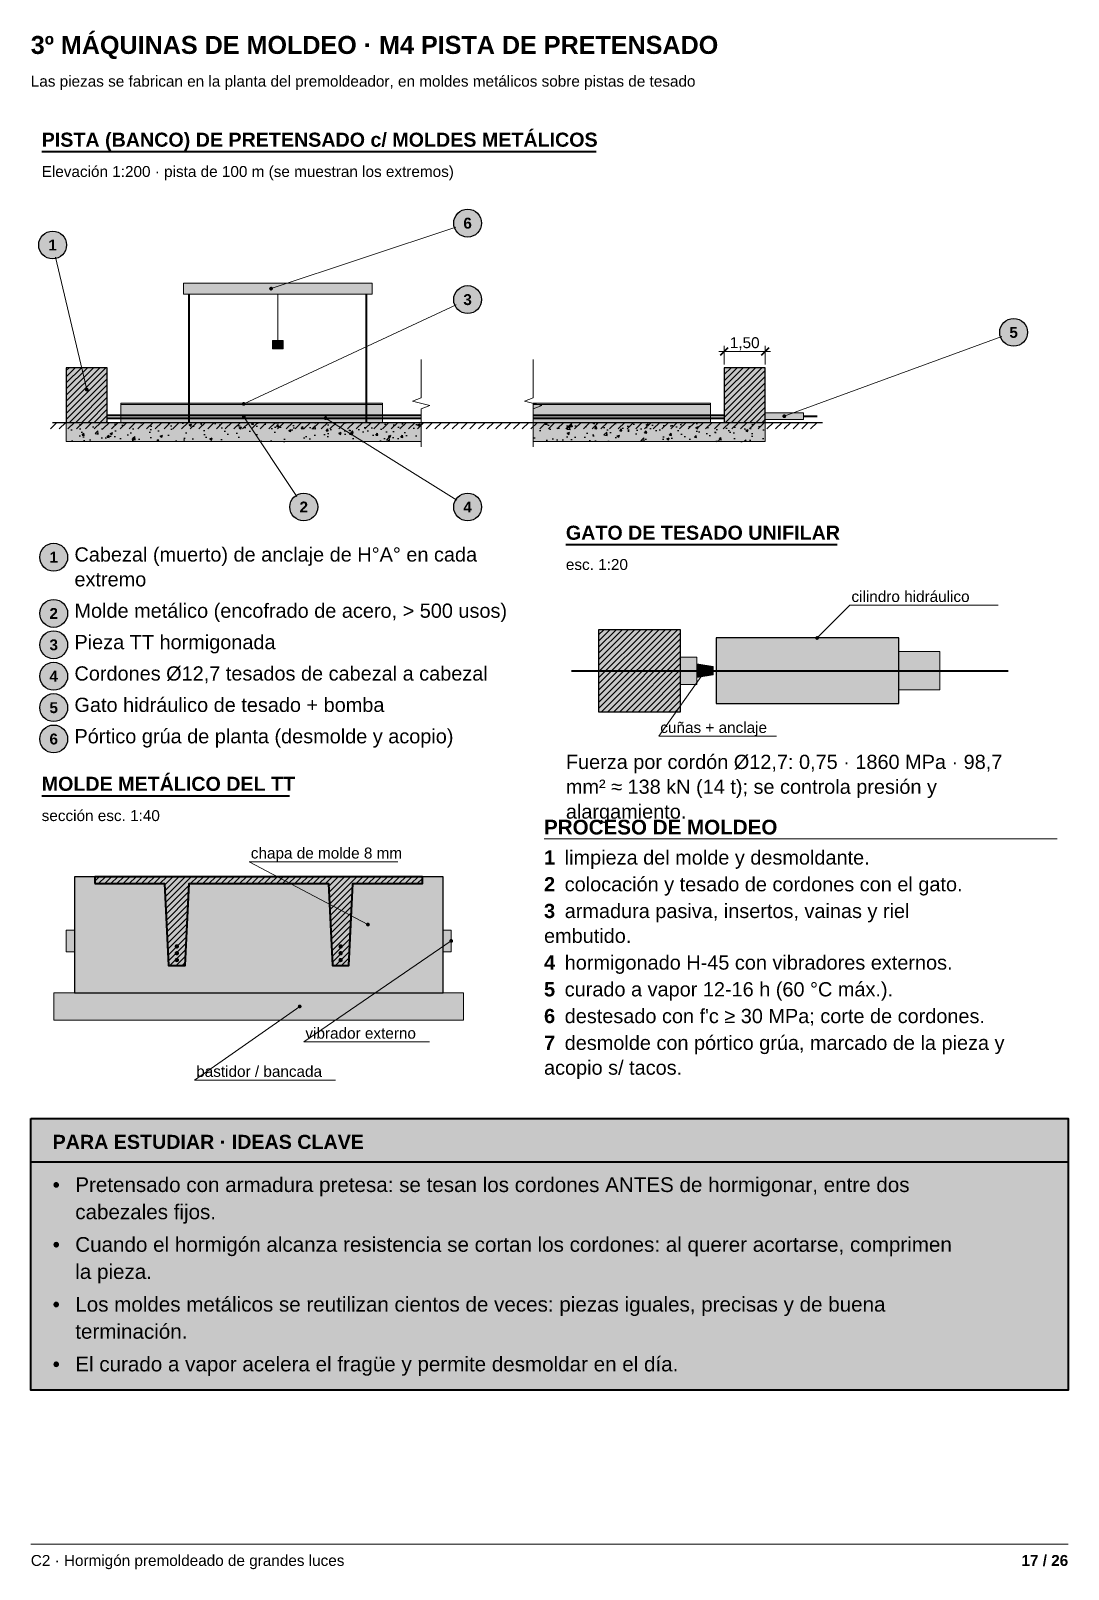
# Model space of a CAD drawing. Header units: millimetres. Extents: x 10 to 6200, y 4 to 286.
# Drawn here: x 3850 to 4040, y 4.4 to 286.2 of the extents above; entities that cross this region are included whole.
import ezdxf
from ezdxf.enums import TextEntityAlignment as Align

# ---------------------------------------------------------------- set-up
doc = ezdxf.new("R2010")
doc.units = ezdxf.units.MM
for name, color, linetype in [('ARMADURAS-RELLENO', 9, 'Continuous'), ('CONTORNOS', 7, 'Continuous'), ('CONTORNOS-RAYADO', 8, 'Continuous'), ('CONTORNOS-RELLENO', 9, 'Continuous'), ('COTAS', 7, 'Continuous'), ('ESTUDIO', 7, 'Continuous'), ('ESTUDIO-RELLENO', 9, 'Continuous'), ('LINEAS', 7, 'Continuous'), ('MARCO', 7, 'Continuous'), ('REFERENCIAS', 7, 'Continuous'), ('REFERENCIAS-RELLENO', 9, 'Continuous'), ('TEXTOS', 7, 'Continuous')]:
    doc.layers.add(name, color=color, linetype=linetype)
doc.styles.add('ARIAL', font='arial.ttf')
doc.styles.add('ARIAL-NEGRITA', font='arialbd.ttf')

msp = doc.modelspace()

# ---------------------------------------------------------------- hatches: boundary and pattern name
at = {"layer": 'ARMADURAS-RELLENO', "true_color": 0x000000}
h = msp.add_hatch(color=18, dxfattribs=at)
h.dxf.hatch_style = 1
edge = h.paths.add_edge_path()
edge.add_arc((3876.75, 118.5), 0.4, 0, 360)
h = msp.add_hatch(color=18, dxfattribs=at)
h.dxf.hatch_style = 1
edge = h.paths.add_edge_path()
edge.add_arc((3906.75, 118.5), 0.4, 0, 360)
h = msp.add_hatch(color=18, dxfattribs=at)
h.dxf.hatch_style = 1
edge = h.paths.add_edge_path()
edge.add_arc((3876.75, 117.25), 0.4, 0, 360)
h = msp.add_hatch(color=18, dxfattribs=at)
h.dxf.hatch_style = 1
edge = h.paths.add_edge_path()
edge.add_arc((3876.75, 116), 0.4, 0, 360)
h = msp.add_hatch(color=18, dxfattribs=at)
h.dxf.hatch_style = 1
edge = h.paths.add_edge_path()
edge.add_arc((3906.75, 117.25), 0.4, 0, 360)
h = msp.add_hatch(color=18, dxfattribs=at)
h.dxf.hatch_style = 1
edge = h.paths.add_edge_path()
edge.add_arc((3906.75, 116), 0.4, 0, 360)
at = {"layer": 'CONTORNOS-RAYADO'}
h = msp.add_hatch(dxfattribs=at)
h.set_pattern_fill('ANSI31', color=8, scale=0.25)
h.paths.add_polyline_path([(3856.5, 214.5), (3864, 214.5), (3864, 224.5), (3856.5, 224.5)])
h = msp.add_hatch(dxfattribs=at)
h.set_pattern_fill('ANSI31', color=8, scale=0.25)
h.paths.add_polyline_path([(3977, 214.5), (3984.5, 214.5), (3984.5, 224.5), (3977, 224.5)])
h = msp.add_hatch(dxfattribs=at)
h.set_pattern_fill('AR-CONC', color=8, scale=0.025)
h.paths.add_polyline_path([(3856.5, 211), (3921.5, 211), (3921.5, 214.5), (3856.5, 214.5)])
h = msp.add_hatch(dxfattribs=at)
h.set_pattern_fill('AR-CONC', color=8, scale=0.025)
h.paths.add_polyline_path([(3942, 211), (3984.5, 211), (3984.5, 214.5), (3942, 214.5)])
h = msp.add_hatch(dxfattribs=at)
h.set_pattern_fill('ANSI31', color=8, scale=0.25)
h.paths.add_polyline_path([(3954, 161.5), (3969, 161.5), (3969, 176.5), (3954, 176.5)])
h = msp.add_hatch(dxfattribs=at)
h.set_pattern_fill('ANSI31', color=8, scale=0.25)
h.paths.add_polyline_path([(3861.75, 130), (3874.5, 130), (3875.25, 115), (3878.25, 115), (3879, 130), (3904.5, 130), (3905.25, 115), (3908.25, 115), (3909, 130), (3921.75, 130), (3921.75, 131.25), (3861.75, 131.25)])
at = {"layer": 'CONTORNOS-RELLENO', "true_color": 0xf2c230}
h = msp.add_hatch(color=40, dxfattribs=at)
h.dxf.hatch_style = 1
h.paths.add_polyline_path([(3878, 238), (3912.5, 238), (3912.5, 240), (3878, 240)])
at = {"layer": 'CONTORNOS-RELLENO', "true_color": 0x3a3a3a}
h = msp.add_hatch(color=250, dxfattribs=at)
h.dxf.hatch_style = 1
h.paths.add_polyline_path([(3894.25, 228), (3896.25, 228), (3896.25, 229.5), (3894.25, 229.5)])
at = {"layer": 'CONTORNOS-RELLENO', "true_color": 0xd3d6d9}
h = msp.add_hatch(color=254, dxfattribs=at)
h.dxf.hatch_style = 1
h.paths.add_polyline_path([(3856.5, 214.5), (3864, 214.5), (3864, 224.5), (3856.5, 224.5)])
h = msp.add_hatch(color=254, dxfattribs=at)
h.dxf.hatch_style = 1
h.paths.add_polyline_path([(3977, 214.5), (3984.5, 214.5), (3984.5, 224.5), (3977, 224.5)])
at = {"layer": 'CONTORNOS-RELLENO', "true_color": 0xe3dccb}
h = msp.add_hatch(color=254, dxfattribs=at)
h.dxf.hatch_style = 1
h.paths.add_polyline_path([(3866.5, 217.75), (3914.4, 217.75), (3914.4, 218), (3866.5, 218)])
at = {"layer": 'CONTORNOS-RELLENO', "true_color": 0x7d8a96}
h = msp.add_hatch(color=252, dxfattribs=at)
h.dxf.hatch_style = 1
h.paths.add_polyline_path([(3866.5, 214.5), (3914.4, 214.5), (3914.4, 217.75), (3866.5, 217.75)])
at = {"layer": 'CONTORNOS-RELLENO', "true_color": 0xe3dccb}
h = msp.add_hatch(color=254, dxfattribs=at)
h.dxf.hatch_style = 1
h.paths.add_polyline_path([(3942, 217.75), (3974.5, 217.75), (3974.5, 218), (3942, 218)])
at = {"layer": 'CONTORNOS-RELLENO', "true_color": 0x7d8a96}
h = msp.add_hatch(color=252, dxfattribs=at)
h.dxf.hatch_style = 1
h.paths.add_polyline_path([(3942, 214.5), (3974.5, 214.5), (3974.5, 217.75), (3942, 217.75)])
at = {"layer": 'CONTORNOS-RELLENO', "true_color": 0xe6e4df}
h = msp.add_hatch(color=254, dxfattribs=at)
h.dxf.hatch_style = 1
h.paths.add_polyline_path([(3856.5, 211), (3921.5, 211), (3921.5, 214.5), (3856.5, 214.5)])
h = msp.add_hatch(color=254, dxfattribs=at)
h.dxf.hatch_style = 1
h.paths.add_polyline_path([(3942, 211), (3984.5, 211), (3984.5, 214.5), (3942, 214.5)])
at = {"layer": 'CONTORNOS-RELLENO', "true_color": 0xf2c230}
h = msp.add_hatch(color=40, dxfattribs=at)
h.dxf.hatch_style = 1
h.paths.add_polyline_path([(3984.5, 215), (3991.5, 215), (3991.5, 216.25), (3984.5, 216.25)])
at = {"layer": 'CONTORNOS-RELLENO', "true_color": 0xd3d6d9}
h = msp.add_hatch(color=254, dxfattribs=at)
h.dxf.hatch_style = 1
h.paths.add_polyline_path([(3954, 161.5), (3969, 161.5), (3969, 176.5), (3954, 176.5)])
at = {"layer": 'CONTORNOS-RELLENO', "true_color": 0xf2c230}
h = msp.add_hatch(color=40, dxfattribs=at)
h.dxf.hatch_style = 1
h.paths.add_polyline_path([(3975.5, 163), (4009, 163), (4009, 175), (3975.5, 175)])
at = {"layer": 'CONTORNOS-RELLENO', "true_color": 0x777777}
h = msp.add_hatch(color=8, dxfattribs=at)
h.dxf.hatch_style = 1
h.paths.add_polyline_path([(4009, 165.5), (4016.5, 165.5), (4016.5, 172.5), (4009, 172.5)])
at = {"layer": 'CONTORNOS-RELLENO', "true_color": 0x999999}
h = msp.add_hatch(color=253, dxfattribs=at)
h.dxf.hatch_style = 1
h.paths.add_polyline_path([(3969, 166.5), (3972, 166.5), (3972, 171.5), (3969, 171.5)])
at = {"layer": 'CONTORNOS-RELLENO', "true_color": 0x3a3a3a}
h = msp.add_hatch(color=250, dxfattribs=at)
h.dxf.hatch_style = 1
h.paths.add_polyline_path([(3972, 167.75), (3975, 168.25), (3975, 169.75), (3972, 170.25)])
at = {"layer": 'CONTORNOS-RELLENO', "true_color": 0x7d8a96}
h = msp.add_hatch(color=252, dxfattribs=at)
h.dxf.hatch_style = 1
h.paths.add_polyline_path([(3858, 131.25), (3858, 110), (3925.5, 110), (3925.5, 131.25), (3921.75, 131.25), (3921.75, 130), (3909, 130), (3908.25, 115), (3905.25, 115), (3904.5, 130), (3879, 130), (3878.25, 115), (3875.25, 115), (3874.5, 130), (3861.75, 130), (3861.75, 131.25)])
at = {"layer": 'CONTORNOS-RELLENO', "true_color": 0xd3d6d9}
h = msp.add_hatch(color=254, dxfattribs=at)
h.dxf.hatch_style = 1
h.paths.add_polyline_path([(3861.75, 130), (3874.5, 130), (3875.25, 115), (3878.25, 115), (3879, 130), (3904.5, 130), (3905.25, 115), (3908.25, 115), (3909, 130), (3921.75, 130), (3921.75, 131.25), (3861.75, 131.25)])
at = {"layer": 'CONTORNOS-RELLENO', "true_color": 0xf2c230}
h = msp.add_hatch(color=40, dxfattribs=at)
h.dxf.hatch_style = 1
h.paths.add_polyline_path([(3856.5, 117.5), (3858, 117.5), (3858, 121.5), (3856.5, 121.5)])
h = msp.add_hatch(color=40, dxfattribs=at)
h.dxf.hatch_style = 1
h.paths.add_polyline_path([(3925.5, 117.5), (3927, 117.5), (3927, 121.5), (3925.5, 121.5)])
at = {"layer": 'CONTORNOS-RELLENO', "true_color": 0x888888}
h = msp.add_hatch(color=252, dxfattribs=at)
h.dxf.hatch_style = 1
h.paths.add_polyline_path([(3854.25, 105), (3929.25, 105), (3929.25, 110), (3854.25, 110)])
at = {"layer": 'ESTUDIO-RELLENO', "true_color": 0xfff8dc}
h = msp.add_hatch(color=7, dxfattribs=at)
h.dxf.hatch_style = 1
h.paths.add_polyline_path([(3850, 87), (4040, 87), (4040, 37.17), (3850, 37.17)])
at = {"layer": 'ESTUDIO-RELLENO', "true_color": 0xf3d77a}
h = msp.add_hatch(color=41, dxfattribs=at)
h.dxf.hatch_style = 1
h.paths.add_polyline_path([(3850, 87), (4040, 87), (4040, 79), (3850, 79)])
at = {"layer": 'REFERENCIAS-RELLENO', "true_color": 0xffffff}
h = msp.add_hatch(color=7, dxfattribs=at)
h.dxf.hatch_style = 1
edge = h.paths.add_edge_path()
edge.add_arc((3930, 251), 2.55, 0, 360)
h = msp.add_hatch(color=7, dxfattribs=at)
h.dxf.hatch_style = 1
edge = h.paths.add_edge_path()
edge.add_arc((3854, 247), 2.55, 0, 360)
at = {"layer": 'REFERENCIAS-RELLENO', "true_color": 0x000000}
h = msp.add_hatch(color=18, dxfattribs=at)
h.dxf.hatch_style = 1
edge = h.paths.add_edge_path()
edge.add_arc((3894, 239), 0.35, 0, 360)
at = {"layer": 'REFERENCIAS-RELLENO', "true_color": 0xffffff}
h = msp.add_hatch(color=7, dxfattribs=at)
h.dxf.hatch_style = 1
edge = h.paths.add_edge_path()
edge.add_arc((3930, 237), 2.55, 0, 360)
h = msp.add_hatch(color=7, dxfattribs=at)
h.dxf.hatch_style = 1
edge = h.paths.add_edge_path()
edge.add_arc((4030, 231), 2.55, 0, 360)
at = {"layer": 'REFERENCIAS-RELLENO', "true_color": 0x000000}
h = msp.add_hatch(color=18, dxfattribs=at)
h.dxf.hatch_style = 1
edge = h.paths.add_edge_path()
edge.add_arc((3860.25, 220.5), 0.35, 0, 360)
h = msp.add_hatch(color=18, dxfattribs=at)
h.dxf.hatch_style = 1
edge = h.paths.add_edge_path()
edge.add_arc((3889, 217.88), 0.35, 0, 360)
h = msp.add_hatch(color=18, dxfattribs=at)
h.dxf.hatch_style = 1
edge = h.paths.add_edge_path()
edge.add_arc((3889, 215.5), 0.35, 0, 360)
h = msp.add_hatch(color=18, dxfattribs=at)
h.dxf.hatch_style = 1
edge = h.paths.add_edge_path()
edge.add_arc((3904, 215.25), 0.35, 0, 360)
h = msp.add_hatch(color=18, dxfattribs=at)
h.dxf.hatch_style = 1
edge = h.paths.add_edge_path()
edge.add_arc((3988, 215.62), 0.35, 0, 360)
at = {"layer": 'REFERENCIAS-RELLENO', "true_color": 0xffffff}
h = msp.add_hatch(color=7, dxfattribs=at)
h.dxf.hatch_style = 1
edge = h.paths.add_edge_path()
edge.add_arc((3900, 199), 2.55, 0, 360)
h = msp.add_hatch(color=7, dxfattribs=at)
h.dxf.hatch_style = 1
edge = h.paths.add_edge_path()
edge.add_arc((3930, 199), 2.55, 0, 360)
h = msp.add_hatch(color=7, dxfattribs=at)
h.dxf.hatch_style = 1
edge = h.paths.add_edge_path()
edge.add_arc((3854.2, 189.8), 2.55, 0, 360)
h = msp.add_hatch(color=7, dxfattribs=at)
h.dxf.hatch_style = 1
edge = h.paths.add_edge_path()
edge.add_arc((3854.2, 179.5), 2.55, 0, 360)
h = msp.add_hatch(color=7, dxfattribs=at)
h.dxf.hatch_style = 1
edge = h.paths.add_edge_path()
edge.add_arc((3854.2, 173.75), 2.55, 0, 360)
at = {"layer": 'REFERENCIAS-RELLENO', "true_color": 0x000000}
h = msp.add_hatch(color=18, dxfattribs=at)
h.dxf.hatch_style = 1
edge = h.paths.add_edge_path()
edge.add_arc((3994, 175), 0.35, 0, 360)
at = {"layer": 'REFERENCIAS-RELLENO', "true_color": 0xffffff}
h = msp.add_hatch(color=7, dxfattribs=at)
h.dxf.hatch_style = 1
edge = h.paths.add_edge_path()
edge.add_arc((3854.2, 168), 2.55, 0, 360)
at = {"layer": 'REFERENCIAS-RELLENO', "true_color": 0x000000}
h = msp.add_hatch(color=18, dxfattribs=at)
h.dxf.hatch_style = 1
edge = h.paths.add_edge_path()
edge.add_arc((3973.5, 169), 0.35, 0, 360)
at = {"layer": 'REFERENCIAS-RELLENO', "true_color": 0xffffff}
h = msp.add_hatch(color=7, dxfattribs=at)
h.dxf.hatch_style = 1
edge = h.paths.add_edge_path()
edge.add_arc((3854.2, 162.25), 2.55, 0, 360)
h = msp.add_hatch(color=7, dxfattribs=at)
h.dxf.hatch_style = 1
edge = h.paths.add_edge_path()
edge.add_arc((3854.2, 156.5), 2.55, 0, 360)
at = {"layer": 'REFERENCIAS-RELLENO', "true_color": 0x000000}
h = msp.add_hatch(color=18, dxfattribs=at)
h.dxf.hatch_style = 1
edge = h.paths.add_edge_path()
edge.add_arc((3911.75, 122.5), 0.35, 0, 360)
h = msp.add_hatch(color=18, dxfattribs=at)
h.dxf.hatch_style = 1
edge = h.paths.add_edge_path()
edge.add_arc((3927, 119.5), 0.35, 0, 360)
h = msp.add_hatch(color=18, dxfattribs=at)
h.dxf.hatch_style = 1
edge = h.paths.add_edge_path()
edge.add_arc((3899.25, 107.5), 0.35, 0, 360)

# ---------------------------------------------------------------- linework, layer by layer
at = {"layer": 'CONTORNOS', "lineweight": 13}
for points in [[(3878, 238), (3912.5, 238), (3912.5, 240), (3878, 240)], [(3866.5, 214.5), (3914.4, 214.5), (3914.4, 217.75), (3866.5, 217.75)], [(3942, 214.5), (3974.5, 214.5), (3974.5, 217.75), (3942, 217.75)], [(3856.5, 211), (3921.5, 211), (3921.5, 214.5), (3856.5, 214.5)], [(3942, 211), (3984.5, 211), (3984.5, 214.5), (3942, 214.5)], [(3984.5, 215), (3991.5, 215), (3991.5, 216.25), (3984.5, 216.25)], [(4009, 165.5), (4016.5, 165.5), (4016.5, 172.5), (4009, 172.5)], [(3854.25, 105), (3929.25, 105), (3929.25, 110), (3854.25, 110)]]:
    msp.add_lwpolyline(points, close=True, dxfattribs=at)
at = {"layer": 'CONTORNOS', "lineweight": 9}
for points in [[(3894.25, 228), (3896.25, 228), (3896.25, 229.5), (3894.25, 229.5)], [(3866.5, 217.75), (3914.4, 217.75), (3914.4, 218), (3866.5, 218)], [(3942, 217.75), (3974.5, 217.75), (3974.5, 218), (3942, 218)], [(3969, 166.5), (3972, 166.5), (3972, 171.5), (3969, 171.5)], [(3972, 167.75), (3975, 168.25), (3975, 169.75), (3972, 170.25)], [(3856.5, 117.5), (3858, 117.5), (3858, 121.5), (3856.5, 121.5)], [(3925.5, 117.5), (3927, 117.5), (3927, 121.5), (3925.5, 121.5)]]:
    msp.add_lwpolyline(points, close=True, dxfattribs=at)
at = {"layer": 'CONTORNOS', "lineweight": 25}
for points in [[(3856.5, 214.5), (3864, 214.5), (3864, 224.5), (3856.5, 224.5)], [(3977, 214.5), (3984.5, 214.5), (3984.5, 224.5), (3977, 224.5)], [(3954, 161.5), (3969, 161.5), (3969, 176.5), (3954, 176.5)], [(3975.5, 163), (4009, 163), (4009, 175), (3975.5, 175)], [(3858, 131.25), (3858, 110), (3925.5, 110), (3925.5, 131.25), (3921.75, 131.25), (3921.75, 130), (3909, 130), (3908.25, 115), (3905.25, 115), (3904.5, 130), (3879, 130), (3878.25, 115), (3875.25, 115), (3874.5, 130), (3861.75, 130), (3861.75, 131.25)]]:
    msp.add_lwpolyline(points, close=True, dxfattribs=at)
at = {"layer": 'CONTORNOS', "lineweight": 35}
msp.add_lwpolyline([(3861.75, 130), (3874.5, 130), (3875.25, 115), (3878.25, 115), (3879, 130), (3904.5, 130), (3905.25, 115), (3908.25, 115), (3909, 130), (3921.75, 130), (3921.75, 131.25), (3861.75, 131.25)], close=True, dxfattribs=at)
at = {"layer": 'COTAS', "lineweight": 9}
for points in [[(3977, 225.1), (3977, 228.5)], [(3984.5, 225.1), (3984.5, 228.5)]]:
    msp.add_lwpolyline(points, dxfattribs=at)
at = {"layer": 'COTAS', "lineweight": 13}
msp.add_lwpolyline([(3976, 227.5), (3985.5, 227.5)], dxfattribs=at)
at = {"layer": 'COTAS', "lineweight": 35}
for points in [[(3976.3, 226.8), (3977.7, 228.2)], [(3983.8, 226.8), (3985.2, 228.2)]]:
    msp.add_lwpolyline(points, dxfattribs=at)
at = {"layer": 'ESTUDIO', "color": 42, "lineweight": 35, "true_color": 0xc9a227}
for points in [[(3850, 87), (4040, 87), (4040, 37.17), (3850, 37.17)], [(3850, 87), (4040, 87), (4040, 79), (3850, 79)]]:
    msp.add_lwpolyline(points, close=True, dxfattribs=at)
at = {"layer": 'LINEAS', "lineweight": 35}
for points in [[(3852, 264.1), (3953.52, 264.1)], [(3879, 214.5), (3879, 238)], [(3911.5, 214.5), (3911.5, 238)], [(3991.5, 215.62), (3994, 215.62)], [(3948, 192.1), (3997.68, 192.1)], [(3852, 146.1), (3897.36, 146.1)]]:
    msp.add_lwpolyline(points, dxfattribs=at)
at = {"layer": 'LINEAS', "lineweight": 18}
for points in [[(3895.25, 238), (3895.25, 229.5)], [(3944, 138.2), (4038, 138.2)]]:
    msp.add_lwpolyline(points, dxfattribs=at)
at = {"layer": 'LINEAS', "lineweight": 13}
for points in [[(3921.5, 210), (3921.5, 217), (3923.1, 217.6), (3919.9, 218.4), (3921.5, 219), (3921.5, 226)], [(3942, 210), (3942, 217), (3943.6, 217.6), (3940.4, 218.4), (3942, 219), (3942, 226)]]:
    msp.add_lwpolyline(points, dxfattribs=at)
at = {"layer": 'LINEAS', "lineweight": 9}
for points in [[(3854.8, 214.5), (3853.6, 213.3)], [(3856.4, 214.5), (3855.2, 213.3)], [(3858, 214.5), (3856.8, 213.3)], [(3859.6, 214.5), (3858.4, 213.3)], [(3861.2, 214.5), (3860, 213.3)], [(3862.8, 214.5), (3861.6, 213.3)], [(3864.4, 214.5), (3863.2, 213.3)], [(3866, 214.5), (3864.8, 213.3)], [(3867.6, 214.5), (3866.4, 213.3)], [(3869.2, 214.5), (3868, 213.3)], [(3870.8, 214.5), (3869.6, 213.3)], [(3872.4, 214.5), (3871.2, 213.3)], [(3874, 214.5), (3872.8, 213.3)], [(3875.6, 214.5), (3874.4, 213.3)], [(3877.2, 214.5), (3876, 213.3)], [(3878.8, 214.5), (3877.6, 213.3)], [(3880.4, 214.5), (3879.2, 213.3)], [(3882, 214.5), (3880.8, 213.3)], [(3883.6, 214.5), (3882.4, 213.3)], [(3885.2, 214.5), (3884, 213.3)], [(3886.8, 214.5), (3885.6, 213.3)], [(3888.4, 214.5), (3887.2, 213.3)], [(3890, 214.5), (3888.8, 213.3)], [(3891.6, 214.5), (3890.4, 213.3)], [(3893.2, 214.5), (3892, 213.3)], [(3894.8, 214.5), (3893.6, 213.3)], [(3896.4, 214.5), (3895.2, 213.3)], [(3898, 214.5), (3896.8, 213.3)], [(3899.6, 214.5), (3898.4, 213.3)], [(3901.2, 214.5), (3900, 213.3)], [(3902.8, 214.5), (3901.6, 213.3)], [(3904.4, 214.5), (3903.2, 213.3)], [(3906, 214.5), (3904.8, 213.3)], [(3907.6, 214.5), (3906.4, 213.3)], [(3909.2, 214.5), (3908, 213.3)], [(3910.8, 214.5), (3909.6, 213.3)], [(3912.4, 214.5), (3911.2, 213.3)], [(3914, 214.5), (3912.8, 213.3)], [(3915.6, 214.5), (3914.4, 213.3)], [(3917.2, 214.5), (3916, 213.3)], [(3918.8, 214.5), (3917.6, 213.3)], [(3920.4, 214.5), (3919.2, 213.3)], [(3922, 214.5), (3920.8, 213.3)], [(3923.6, 214.5), (3922.4, 213.3)], [(3925.2, 214.5), (3924, 213.3)], [(3926.8, 214.5), (3925.6, 213.3)], [(3928.4, 214.5), (3927.2, 213.3)], [(3930, 214.5), (3928.8, 213.3)], [(3931.6, 214.5), (3930.4, 213.3)], [(3933.2, 214.5), (3932, 213.3)], [(3934.8, 214.5), (3933.6, 213.3)], [(3936.4, 214.5), (3935.2, 213.3)], [(3938, 214.5), (3936.8, 213.3)], [(3939.6, 214.5), (3938.4, 213.3)], [(3941.2, 214.5), (3940, 213.3)], [(3942.8, 214.5), (3941.6, 213.3)], [(3944.4, 214.5), (3943.2, 213.3)], [(3946, 214.5), (3944.8, 213.3)], [(3947.6, 214.5), (3946.4, 213.3)], [(3949.2, 214.5), (3948, 213.3)], [(3950.8, 214.5), (3949.6, 213.3)], [(3952.4, 214.5), (3951.2, 213.3)], [(3954, 214.5), (3952.8, 213.3)], [(3955.6, 214.5), (3954.4, 213.3)], [(3957.2, 214.5), (3956, 213.3)], [(3958.8, 214.5), (3957.6, 213.3)], [(3960.4, 214.5), (3959.2, 213.3)], [(3962, 214.5), (3960.8, 213.3)], [(3963.6, 214.5), (3962.4, 213.3)], [(3965.2, 214.5), (3964, 213.3)], [(3966.8, 214.5), (3965.6, 213.3)], [(3968.4, 214.5), (3967.2, 213.3)], [(3970, 214.5), (3968.8, 213.3)], [(3971.6, 214.5), (3970.4, 213.3)], [(3973.2, 214.5), (3972, 213.3)], [(3974.8, 214.5), (3973.6, 213.3)], [(3976.4, 214.5), (3975.2, 213.3)], [(3978, 214.5), (3976.8, 213.3)], [(3979.6, 214.5), (3978.4, 213.3)], [(3981.2, 214.5), (3980, 213.3)], [(3982.8, 214.5), (3981.6, 213.3)], [(3984.4, 214.5), (3983.2, 213.3)], [(3986, 214.5), (3984.8, 213.3)], [(3987.6, 214.5), (3986.4, 213.3)], [(3989.2, 214.5), (3988, 213.3)], [(3990.8, 214.5), (3989.6, 213.3)], [(3992.4, 214.5), (3991.2, 213.3)], [(3994, 214.5), (3992.8, 213.3)]]:
    msp.add_lwpolyline(points, dxfattribs=at)
at = {"layer": 'LINEAS', "lineweight": 25}
msp.add_lwpolyline([(3854, 214.5), (3995, 214.5)], dxfattribs=at)
at = {"layer": 'LINEAS', "color": 26, "lineweight": 35, "true_color": 0x7a1f1f}
for points in [[(3864, 215.8), (3921.5, 215.8)], [(3864, 215.25), (3921.5, 215.25)], [(3942, 215.8), (3977, 215.8)], [(3942, 215.25), (3977, 215.25)], [(3949, 169), (4029, 169)]]:
    msp.add_lwpolyline(points, dxfattribs=at)
at = {"layer": 'MARCO', "color": 253, "lineweight": 13, "true_color": 0x999999}
msp.add_lwpolyline([(3850, 9), (4040, 9)], dxfattribs=at)
at = {"layer": 'REFERENCIAS', "lineweight": 13}
for points in [[(3894, 239), (3927.82, 250.27)], [(3860.25, 220.5), (3854.53, 244.76)], [(3889, 217.88), (3927.92, 236.03)], [(3988, 215.62), (4027.84, 230.21)], [(3889, 215.5), (3898.72, 200.91)], [(3904, 215.25), (3928.05, 200.22)], [(3994, 175), (4000, 181)], [(4000, 181), (4027.2, 181)], [(3973.5, 169), (3965, 157)], [(3965, 157), (3986.6, 157)], [(3911.75, 122.5), (3890, 134)], [(3890, 134), (3917.2, 134)], [(3927, 119.5), (3900, 101)], [(3899.25, 107.5), (3880, 94)], [(3900, 101), (3923, 101)], [(3880, 94), (3905.8, 94)]]:
    msp.add_lwpolyline(points, dxfattribs=at)
at = {"layer": 'REFERENCIAS', "lineweight": 25}
for centre in [(3930, 251), (3854, 247), (3930, 237), (4030, 231), (3900, 199), (3930, 199), (3854.2, 189.8), (3854.2, 179.5), (3854.2, 173.75), (3854.2, 168), (3854.2, 162.25), (3854.2, 156.5)]:
    msp.add_circle(centre, 2.55, dxfattribs=at)

# ---------------------------------------------------------------- texts
at = {"layer": 'COTAS', "style": 'ARIAL'}
msp.add_text('1,50', height=2.005, dxfattribs=at).set_placement((3980.75, 228.1), align=Align.CENTER)
at = {"layer": 'ESTUDIO'}
for s, height, style, p in [('PARA ESTUDIAR · IDEAS CLAVE', 2.5776, 'ARIAL-NEGRITA', (3854, 81.4)), ('Pretensado con armadura pretesa: se tesan los cordones ANTES de hormigonar, entre dos', 2.6993, 'ARIAL', (3858.15, 73.5)), ('•', 2.7, 'ARIAL', (3854, 73.5)), ('cabezales fijos.', 2.6993, 'ARIAL', (3858.15, 68.52)), ('Cuando el hormigón alcanza resistencia se cortan los cordones: al querer acortarse, comprimen', 2.6993, 'ARIAL', (3858.15, 62.55)), ('•', 2.7, 'ARIAL', (3854, 62.55)), ('la pieza.', 2.699, 'ARIAL', (3858.15, 57.57)), ('Los moldes metálicos se reutilizan cientos de veces: piezas iguales, precisas y de buena', 2.6993, 'ARIAL', (3858.15, 51.59)), ('•', 2.7, 'ARIAL', (3854, 51.59)), ('terminación.', 2.6993, 'ARIAL', (3858.15, 46.62)), ('•', 2.7, 'ARIAL', (3854, 40.64)), ('El curado a vapor acelera el fragüe y permite desmoldar en el día.', 2.6993, 'ARIAL', (3858.15, 40.64))]:
    msp.add_text(s, height=height, dxfattribs=dict(at, style=style)).set_placement(p)
at = {"layer": 'MARCO', "color": 251, "true_color": 0x666666, "style": 'ARIAL'}
msp.add_text('C2 · Hormigón premoldeado de grandes luces', height=2.0048, dxfattribs=at).set_placement((3850, 5))
at = {"layer": 'MARCO', "color": 250, "true_color": 0x444444, "style": 'ARIAL-NEGRITA'}
msp.add_text('17 / 26', height=2.005, dxfattribs=at).set_placement((4040, 5), align=Align.RIGHT)
at = {"layer": 'REFERENCIAS', "style": 'ARIAL-NEGRITA'}
for s, p in [('6', (3930, 249.99)), ('1', (3854, 245.99)), ('3', (3930, 235.99)), ('5', (4030, 229.99)), ('2', (3900, 197.99)), ('4', (3930, 197.99)), ('1', (3854.2, 188.79)), ('2', (3854.2, 178.49)), ('3', (3854.2, 172.74)), ('4', (3854.2, 166.99)), ('5', (3854.2, 161.24)), ('6', (3854.2, 155.49))]:
    msp.add_text(s, height=2, dxfattribs=at).set_placement(p, align=Align.CENTER)
at = {"layer": 'TEXTOS'}
for s, height, style, p in [('3º MÁQUINAS DE MOLDEO · M4 PISTA DE PRETENSADO', 3.2936, 'ARIAL-NEGRITA', (3850, 282)), ('PISTA (BANCO) DE PRETENSADO c/ MOLDES METÁLICOS', 2.5776, 'ARIAL-NEGRITA', (3852, 265)), ('GATO DE TESADO UNIFILAR', 2.5776, 'ARIAL-NEGRITA', (3948, 193)), ('Cabezal (muerto) de anclaje de H°A° en cada', 2.6062, 'ARIAL', (3858, 189)), ('extremo', 2.606, 'ARIAL', (3858, 184.45)), ('cilindro hidráulico', 2.0048, 'ARIAL', (4000.3, 181.6)), ('Molde metálico (encofrado de acero, > 500 usos)', 2.6062, 'ARIAL', (3858, 178.7)), ('Pieza TT hormigonada', 2.6062, 'ARIAL', (3858, 172.95)), ('Cordones Ø12,7 tesados de cabezal a cabezal', 2.6062, 'ARIAL', (3858, 167.2)), ('Gato hidráulico de tesado + bomba', 2.6062, 'ARIAL', (3858, 161.45)), ('Pórtico grúa de planta (desmolde y acopio)', 2.6062, 'ARIAL', (3858, 155.7)), ('cuñas + anclaje', 2.0048, 'ARIAL', (3965.3, 157.6)), ('Fuerza por cordón Ø12,7: 0,75 · 1860 MPa · 98,7', 2.6062, 'ARIAL', (3948, 151)), ('MOLDE METÁLICO DEL TT', 2.5776, 'ARIAL-NEGRITA', (3852, 147)), ('mm² ≈ 138 kN (14 t); se controla presión y', 2.6062, 'ARIAL', (3948, 146.45)), ('alargamiento.', 2.6062, 'ARIAL', (3948, 141.9)), ('PROCESO DE MOLDEO', 2.6993, 'ARIAL-NEGRITA', (3944, 139)), ('chapa de molde 8 mm', 2.0048, 'ARIAL', (3890.3, 134.6)), ('1', 2.61, 'ARIAL-NEGRITA', (3944, 133.49)), ('limpieza del molde y desmoldante.', 2.6062, 'ARIAL', (3947.79, 133.49)), ('2', 2.61, 'ARIAL-NEGRITA', (3944, 128.59)), ('colocación y tesado de cordones con el gato.', 2.6062, 'ARIAL', (3947.79, 128.59)), ('3', 2.61, 'ARIAL-NEGRITA', (3944, 123.69)), ('armadura pasiva, insertos, vainas y riel', 2.6062, 'ARIAL', (3947.79, 123.69)), ('embutido.', 2.606, 'ARIAL', (3944, 119.14)), ('4', 2.61, 'ARIAL-NEGRITA', (3944, 114.24)), ('hormigonado H-45 con vibradores externos.', 2.6062, 'ARIAL', (3947.79, 114.24)), ('5', 2.61, 'ARIAL-NEGRITA', (3944, 109.34)), ('curado a vapor 12-16 h (60 °C máx.).', 2.6062, 'ARIAL', (3947.79, 109.34)), ("destesado con f'c ≥ 30 MPa; corte de cordones.", 2.6062, 'ARIAL', (3947.79, 104.44)), ('6', 2.61, 'ARIAL-NEGRITA', (3944, 104.44)), ('vibrador externo', 2.0048, 'ARIAL', (3900.3, 101.6)), ('7', 2.61, 'ARIAL-NEGRITA', (3944, 99.54)), ('desmolde con pórtico grúa, marcado de la pieza y', 2.6062, 'ARIAL', (3947.79, 99.54)), ('bastidor / bancada', 2.0048, 'ARIAL', (3880.3, 94.6)), ('acopio s/ tacos.', 2.6062, 'ARIAL', (3944, 94.99))]:
    msp.add_text(s, height=height, dxfattribs=dict(at, style=style)).set_placement(p)
at = {"layer": 'TEXTOS', "color": 250, "true_color": 0x333333, "style": 'ARIAL'}
msp.add_text('Las piezas se fabrican en la planta del premoldeador, en moldes metálicos sobre pistas de tesado', height=2.0048, dxfattribs=at).set_placement((3850, 276))
at = {"layer": 'TEXTOS', "color": 250, "true_color": 0x222222, "style": 'ARIAL'}
for s, height, p in [('Elevación 1:200 · pista de 100 m (se muestran los extremos)', 2.0048, (3852, 259.46)), ('esc. 1:20', 2.005, (3948, 187.46)), ('sección esc. 1:40', 2.0048, (3852, 141.46))]:
    msp.add_text(s, height=height, dxfattribs=at).set_placement(p)

doc.saveas('drawing.dxf')
